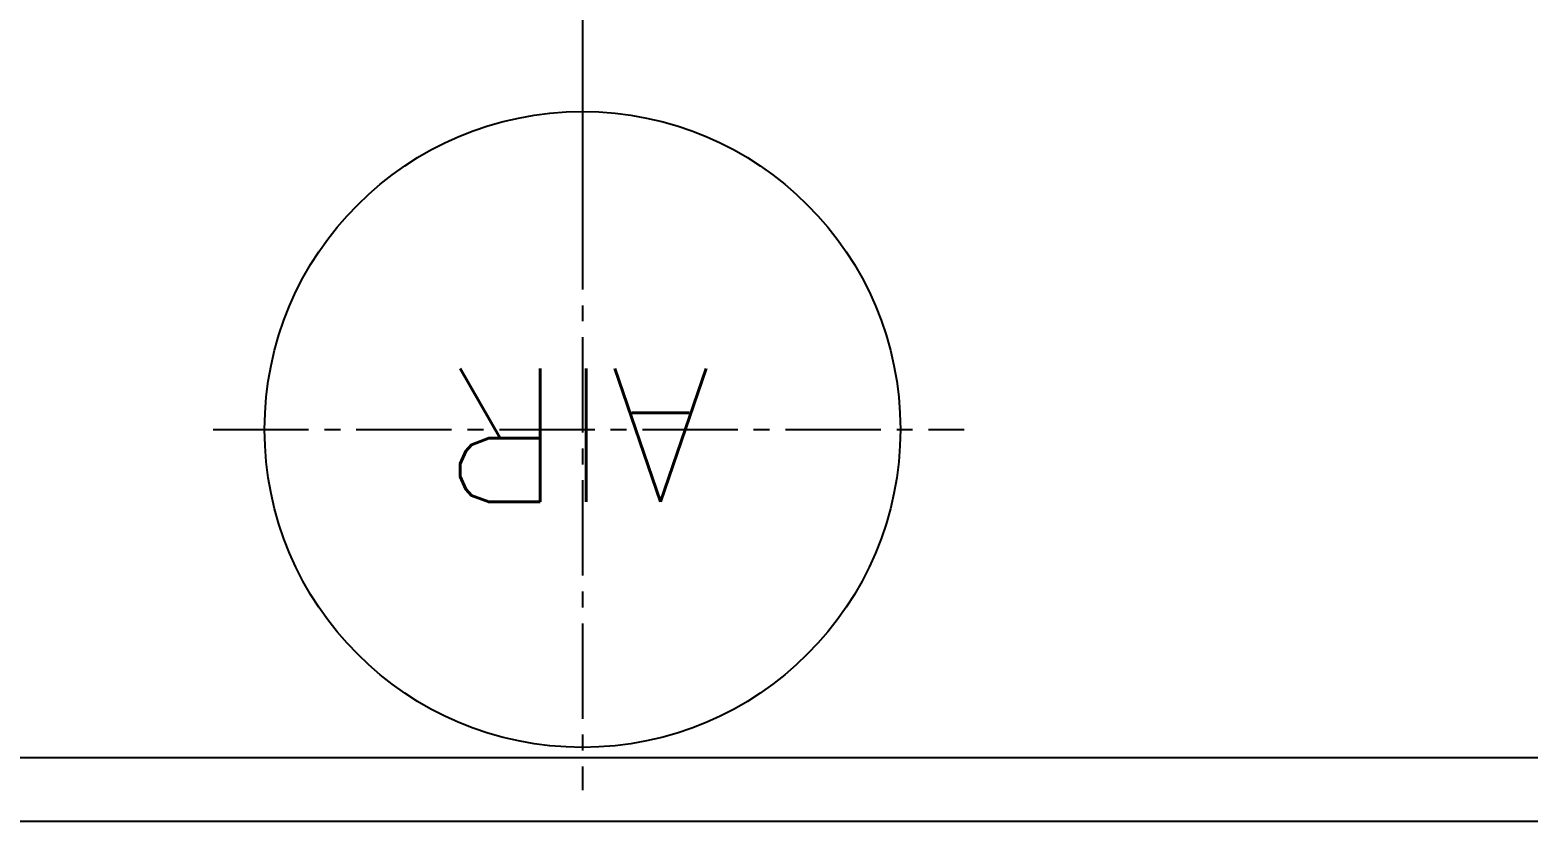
# Model space of a CAD drawing. Header units: millimetres. Extents: x 10462777 to 22643323, y 453826 to 1389191.
# Drawn here: x 11307472 to 11309828, y 592578 to 593822 of the extents above; entities that cross this region are included whole.
import ezdxf
from ezdxf.enums import TextEntityAlignment as Align

# ---------------------------------------------------------------- set-up
doc = ezdxf.new("R2010")
doc.units = ezdxf.units.MM
doc.header["$LTSCALE"] = 200
doc.header["$MEASUREMENT"] = 0
doc.linetypes.add('CENTER', pattern=[2, 1.25, -0.25, 0.25, -0.25])
doc.linetypes.add('CENTER2', pattern=[1.125, 0.75, -0.125, 0.125, -0.125])
doc.layers.get('0').update_dxf_attribs({"linetype": 'CONTINUOUS'})
doc.layers.add('1', color=1, linetype='CENTER')
doc.layers.add('TEXT', color=7, linetype='CONTINUOUS')
doc.styles.add('새굴림', font='txt.shx ', dxfattribs={"height": 5, "bigfont": ' whgtxt.shx'})

# ---------------------------------------------------------------- blocks, each defined once
blk = doc.blocks.new('A$C33FF487E')
at = {"ltscale": 10}
blk.add_circle((500, 500), 500, dxfattribs=at)
at = {"layer": 'TEXT', "lineweight": -3, "style": '새굴림'}
blk.add_text('AIR', height=210, dxfattribs=at).set_placement((507.9, 508.9), align=Align.MIDDLE_CENTER)
blk = doc.blocks.new('A$C0AF778BD')
at = {"layer": '1', "color": 1, "linetype": 'CENTER2'}
for p, q in [((600.4, 0, 0), (600.4, 1162.6, 0)), ((1181.2, 595.1, 0), (0, 595.1, 0))]:
    blk.add_line(p, q, dxfattribs=at)
at = {"ltscale": 10}
blk.add_blockref('A$C33FF487E', (100.4, 95.1, 0), dxfattribs=at)

msp = doc.modelspace()

# ---------------------------------------------------------------- linework, layer by layer
at = {"ltscale": 10}
for p, q in [((11265928.43741, 592678.10293), (11313181.32522, 592678.10293)), ((11265887.01605, 592578.10293), (11313222.74658, 592578.10293))]:
    msp.add_line(p, q, dxfattribs=at)
at = {"layer": '1', "color": 152, "linetype": 'Continuous'}
msp.add_line((11308340.78353, 593868.05963, 0), (11308340.78353, 593488.15724, 0), dxfattribs=at)

# ---------------------------------------------------------------- block references
at = {"ltscale": 10, "rotation": 180}
msp.add_blockref('A$C0AF778BD', (11308941.17715, 593789.00462, -0.00001), dxfattribs=at)

doc.saveas('drawing.dxf')
